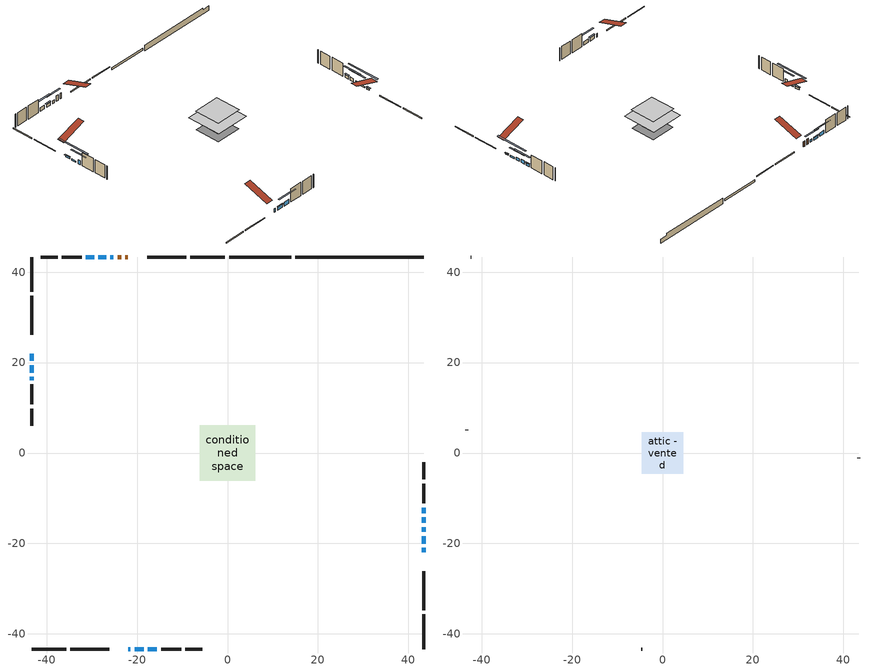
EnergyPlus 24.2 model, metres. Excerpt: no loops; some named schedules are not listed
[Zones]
conditioned space
 floor adiabatic (Floor2 construction): -2.21,-2.21 -2.21,2.21 2.21,2.21 2.21,-2.21 z0.76
 floor adiabatic (AdiabaticFloorConstruction): -6.14,-6.14 -6.14,6.14 6.14,6.14 6.14,-6.14 z3.2
 floor foundation (Slab1 construction): -4.46,-4.46 -4.46,4.46 4.46,4.46 4.46,-4.46 z-1.37
 floor foundation (Slab2 construction): -2.21,-2.21 -2.21,2.21 2.21,2.21 2.21,-2.21 z-0.65
 wall outside (RimJoist1 construction): -0.57,43.35 -8.23,43.35 / -43.35,-43.35 -35.69,-43.35 / -43.35,43.35 -43.35,35.69 / 43.35,-43.35 43.35,-35.69 z0.76:1.06
 wall outside (RimJoist2 construction): -9.16,43.35 -17.78,43.35 / -34.76,-43.35 -26.14,-43.35 / -43.35,34.76 -43.35,26.14 / 43.35,-34.76 43.35,-26.14 z0.76:1.06
 wall outside (AdiabaticWallConstruction 1): -22.02,43.35 -22.57,43.35 / -23.5,43.35 -24.31,43.35 z0.76:2.79
 wall outside (AdiabaticWallConstruction): -21.9,-43.35 -21.46,-43.35 z0.76:1.98; -25.24,43.35 -25.93,43.35 / -26.85,43.35 -28.58,43.35 z0.76:1.8; -43.35,21.9 -43.35,20.38 z0.76:1.42; 43.35,-21.9 43.35,-20.98 z0.76:1.3; -20.54,-43.35 -18.55,-43.35 / 43.35,-15.46 43.35,-14.24 z0.76:2; -43.35,19.45 -43.35,17.77 / 43.35,-20.06 43.35,-18.38 z0.76:1.27; -17.63,-43.35 -15.59,-43.35 / -43.35,16.84 -43.35,16.08 z0.76:2.13; 43.35,-17.45 43.35,-16.38 z0.76:1.7; 43.35,-13.31 43.35,-12.09 z0.76:1.78; -29.51,43.35 -31.34,43.35 z0.76:2.08
 wall outside (Wall1 construction): -32.27,43.35 -36.66,43.35 / -14.66,-43.35 -10.27,-43.35 / -43.35,15.15 -43.35,10.76 / 43.35,-11.16 43.35,-6.77 z0.76:5.64
 wall outside (Wall2 construction): -37.59,43.35 -41.34,43.35 / -9.34,-43.35 -5.59,-43.35 / -43.35,9.83 -43.35,6.08 / 43.35,-5.84 43.35,-2.09 z0.76:5.64
 wall foundation (FoundationWall1 construction): 15,43.35,-1.37 15,43.35,0.76 40.51,43.35,0.76 40.51,43.35,0.16 43.35,43.35,0.16 43.35,43.35,-1.37
 wall foundation (FoundationWall2 construction): 14.07,43.35 0.35,43.35 z-0.65:0.11
 window (WindowConstruction 11): -21.9,-43.35 -21.47,-43.35 z0.76:1.98
 window (WindowConstruction 6): -25.24,43.35 -25.92,43.35 z0.76:1.8
 window (WindowConstruction 7): -43.35,21.9 -43.35,20.38 z0.76:1.42
 window (WindowConstruction 8): 43.35,-21.9 43.35,-20.98 z0.76:1.29
 window (WindowConstruction 9): -20.54,-43.35 -18.56,-43.35 z0.76:2
 window (WindowConstruction 10): -26.85,43.35 -28.58,43.35 z0.76:1.8
 window (WindowConstruction 12): -43.35,19.45 -43.35,17.77 z0.76:1.27
 window (WindowConstruction): -17.63,-43.35 -15.59,-43.35 z0.76:2.13
 window (WindowConstruction 13): 43.35,-20.06 43.35,-18.38 z0.76:1.27
 window (WindowConstruction 1): 43.35,-17.45 43.35,-16.38 z0.76:1.7
 window (WindowConstruction 2): -43.35,16.84 -43.35,16.08 z0.76:2.13
 window (WindowConstruction 3): 43.35,-15.46 43.35,-14.24 z0.76:2
 window (WindowConstruction 4): 43.35,-13.31 43.35,-12.09 z0.76:1.77
 window (WindowConstruction 5): -29.51,43.35 -31.34,43.35 z0.76:2.08
 door (Door): -22.02,43.35 -22.57,43.35 z0.76:2.79
 door (Door 1): -23.5,43.35 -24.31,43.35 z0.76:2.79
 ceiling adiabatic (AdiabaticFloorConstruction): 6.14,-6.14 6.14,6.14 -6.14,6.14 -6.14,-6.14 z3.2
attic - vented
 floor to conditioned space (Floor1 construction Reversed): -4.63,-4.63 -4.63,4.63 4.63,4.63 4.63,-4.63 z5.64
 wall outside (Wall3 construction): -42.27,43.35 -42.42,43.35 / -4.66,-43.35 -4.51,-43.35 / -43.35,5.15 -43.35,5 / 43.35,-1.16 43.35,-1.01 z0.76:5.64
 roof outside (Roof1 construction): -21.09,43.35,5.64 -21.09,34.32,8.64 -18.71,34.32,8.64 -18.71,43.35,5.64; -22.83,-43.35,5.64 -22.83,-34.32,8.64 -25.21,-34.32,8.64 -25.21,-43.35,5.64; -43.35,22.83,5.64 -34.32,22.83,8.64 -34.32,25.21,8.64 -43.35,25.21,5.64; 43.35,-22.83,5.64 34.32,-22.83,8.64 34.32,-25.21,8.64 43.35,-25.21,5.64
shading: -28.56,43.35 -22.6,43.35 -22.6,43.76 -28.56,43.76 z4.44; -43.35,20.18 -43.35,22.1 -43.76,22.1 -43.76,20.18 z1.62; 43.35,-20.78 43.35,-22.1 43.76,-22.1 43.76,-20.78 z1.49; -18.35,-43.35 -20.74,-43.35 -20.74,-43.76 -18.35,-43.76 z2.2; -28.78,43.35 -26.65,43.35 -26.65,43.76 -28.78,43.76 z2; -43.35,12.69 -43.35,24.53 -43.76,24.53 -43.76,12.69 z6.35; -12.95,-43.35 -20.27,-43.35 -20.27,-43.76 -12.95,-43.76 z4.77; 43.35,-13.3 43.35,-25.14 43.76,-25.14 43.76,-13.3 z6.35; 43.35,-13.74 43.35,-20.09 43.76,-20.09 43.76,-13.74 z4.34; -43.35,13.44 -43.35,19.48 -43.76,19.48 -43.76,13.44 z4.77; 43.35,-11.6 43.35,-18.09 43.76,-18.09 43.76,-11.6 z4.64; 43.35,-11.89 43.35,-13.51 43.76,-13.51 43.76,-11.89 z1.98; -33.98,43.35 -26.87,43.35 -26.87,43.76 -33.98,43.76 z4.72
[Building]
Building 1: Terrain=Suburbs
[Site:Location]
London AP_ON: Latitude {deg}=43.03; Longitude {deg}=-81.15; Time Zone {hr}=-5; Elevation {m}=278; Keep Site Location Information=Yes
[Site:GroundTemperature:Shallow]
3.98693, 1.93205, 1.76749, 2.74264, 6.6573, 10.5537, 13.9317, 16.0716, 16.2534, 14.513, 11.2211, 7.44421
[Site:WaterMainsTemperature]
Calculation Method=Schedule; Temperature Schedule=mains temperature schedule
[Material] Roughness=Rough; Thermal Absorptance=0.9
Name | Thickness {m} | Conductivity {W/m-K} | Density {kg/m3} | Specific Heat {J/kg-K} | Solar Absorptance | Visible Absorptance
asphalt or fiberglass shingles | 0.00635 | 0.162714 | 1121.4 | 1465.45 | 0.4 | 0.4
ceiling loosefill ins | 0.254 | 0.0480833 | 16.02 | 1046.75 | 0.7 | 0.7
ceiling stud and cavity | 0.1397 | 0.200345 | 65.682 | 1177.47 | 0.7 | 0.7
concrete 4.0 in. | 0.1016 | 1.803125 | 2242.8 | 837.4 | 0.7 | 0.7
concrete 8.0 in. | 0.2032 | 1.803125 | 2242.8 | 837.4 | 0.7 | 0.7
door material | 0.04445 | 0.0451087 | 512.64 | 1214.23 | 0.7 | 0.7
door material 1 | 0.04445 | 0.188738 | 512.64 | 1214.23 | 0.7 | 0.7
floor covering | 0.0127 | 9.015625 | 54.468 | 1339.84 | 0.6 | 0.6
floor covering 1 | 0.0127 | 0.0433444 | 54.468 | 1339.84 | 0.6 | 0.6
floor rigid ins; wall rigid ins | 0.512978 | 0.029427 | 32.04 | 1214.23 | 0.7 | 0.7
floor stud and cavity | 0.0889 | 0.329553 | 50.32683 | 1063.81 | 0.7 | 0.7
floor stud and cavity 1 | 0.1397 | 1.75129 | 37.0049 | 1207.88 | 0.7 | 0.7
furniture material conditioned space 1 | 0.1524 | 0.115458 | 640.8 | 1214.23 | 0.6 | 0.6
gypsum board | 0.0127 | 0.160291 | 801 | 837.4 | 0.6 | 0.6
osb sheathing 0.5 in. | 0.0127 | 0.115458 | 512.64 | 1214.23 | 0.7 | 0.7
osb sheathing 0.75 in. | 0.01905 | 0.115458 | 512.64 | 1214.23 | 0.7 | 0.7
rim joist stud and cavity | 0.0508 | 0.177588 | 50.32683 | 1063.81 | 0.6 | 0.6
rim joist stud and cavity 1 | 0.0508 | 0.103237 | 50.32683 | 1063.81 | 0.6 | 0.6
wall stud and cavity | 0.1397 | 0.422031 | 139.0536 | 1170.24 | 0.7 | 0.7
wall stud and cavity 1 | 0.1397 | 1.18432 | 139.0536 | 1170.24 | 0.7 | 0.7
wall stud and cavity 2 | 0.0889 | 6.1454 | 50.32683 | 1063.81 | 0.6 | 0.6
wall stud and cavity 3 | 0.0889 | 0.380278 | 52.3479 | 1209.89 | 0.7 | 0.7
wall stud and cavity 4 | 0.0889 | 0.391764 | 83.0341 | 1211.67 | 0.7 | 0.7
wood siding | 0.0254 | 0.102417 | 544.68 | 1172.36 | 0.4 | 0.4
wood siding 1 | 0.00254 | 0.102417 | 544.68 | 1172.36 | 0.4 | 0.4
wood siding 2; wood siding 3; wood siding 4 | 0.0254 | 0.102417 | 544.68 | 1172.36 | 0.7 | 0.7
[WindowMaterial:SimpleGlazingSystem]
Name | U-Factor {W/m2-K} | Solar Heat Gain Coefficient
WindowMaterial | 5.89263 | 0.78
WindowMaterial 1 | 5.61781 | 0.73
WindowMaterial 10 | 5.58034 | 0.72
WindowMaterial 11 | 2.98776 | 0.6
WindowMaterial 12 | 5.23284 | 0.66
WindowMaterial 2 | 5.60191 | 0.73
WindowMaterial 3 | 5.4611 | 0.7
WindowMaterial 4 | 5.40489 | 0.69
WindowMaterial 5 | 5.865374 | 0.77
WindowMaterial 6 | 5.47586 | 0.7
WindowMaterial 7 | 5.3447 | 0.68
WindowMaterial 8 | 5.29076 | 0.67
WindowMaterial 9 | 5.68481 | 0.74
[Construction]
AdiabaticFloorConstruction: floor stud and cavity 1, floor rigid ins, osb sheathing 0.75 in., floor covering 1
AdiabaticWallConstruction: wood siding 3, wall rigid ins, wall stud and cavity 3, gypsum board
AdiabaticWallConstruction 1: wood siding 4, wall rigid ins, wall stud and cavity 3, gypsum board
Door: door material
Door 1: door material 1
Floor1 construction Reversed: gypsum board, ceiling stud and cavity, ceiling loosefill ins
Floor2 construction: floor stud and cavity, floor covering
FoundationWall1 construction; FoundationWall2 construction: concrete 8.0 in.
furniture construction conditioned space 1: furniture material conditioned space 1
PartitionWallConstruction: gypsum board, wall stud and cavity 4, gypsum board
RimJoist1 construction: wood siding 2, rim joist stud and cavity
RimJoist2 construction: wood siding 2, rim joist stud and cavity 1
Roof1 construction: asphalt or fiberglass shingles
Slab1 construction; Slab2 construction: concrete 4.0 in.
Wall1 construction: wood siding, osb sheathing 0.5 in., wall stud and cavity, gypsum board
Wall2 construction: wood siding, osb sheathing 0.5 in., wall stud and cavity 1, gypsum board
Wall3 construction: wood siding 1, wall stud and cavity 2
WindowConstruction: WindowMaterial
WindowConstruction 1: WindowMaterial 1
WindowConstruction 10: WindowMaterial 10
WindowConstruction 11: WindowMaterial 11
WindowConstruction 12; WindowConstruction 13: WindowMaterial 12
WindowConstruction 2: WindowMaterial 2
WindowConstruction 3: WindowMaterial 3
WindowConstruction 4: WindowMaterial 4
WindowConstruction 5: WindowMaterial 5
WindowConstruction 6: WindowMaterial 6
WindowConstruction 7: WindowMaterial 7
WindowConstruction 8: WindowMaterial 8
WindowConstruction 9: WindowMaterial 9
[Zone] Multiplier=1; Part of Total Floor Area=Yes
Name | Volume {m3}
attic - vented | 41.9163
conditioned space | 527.7
[Space]
Name | Zone | Volume {m3}
attic - vented 1 | attic - vented | 41.9163
conditioned space 1 | conditioned space | 527.7
[ZoneInfiltration:EffectiveLeakageArea]
infil attic - vented 1: Zone or Space=attic - vented 1; Schedule=Always On Discrete; Effective Air Leakage Area {cm2}=3745.75; Stack Coefficient=0.000548298; Wind Coefficient=1.58208e-05
[ZoneMixing]
whole house fan mix: Zone or Space=attic - vented; Schedule=Always On Continuous; Design Flow Rate Calculation Method=Flow/Zone; Design Flow Rate {m3/s}=0; Source Zone or Space=conditioned space
[SurfaceProperty:ExposedFoundationPerimeter] Exposed Perimeter Calculation Method=TotalExposedPerimeter
Name | Total Exposed Perimeter {m}
Slab1 | 28.346
Slab2 | 13.716
[InternalMass] Zone or ZoneList=conditioned space; Space or SpaceList=conditioned space 1
Name | Construction | Surface Area {m2}
furniture mass conditioned space 1 | furniture construction conditioned space 1 | 107.852
partition wall mass | PartitionWallConstruction | 250.12
[Lights]
interior lighting: Zone or ZoneList or Space or SpaceList=conditioned space 1; Schedule=interior lighting schedule; Design Level Calculation Method=LightingLevel; Lighting Level {W}=343.2; Return Air Fraction=0; Fraction Radiant=0.6; Fraction Visible=0.2; Fraction Replaceable=1
[People]
occupants: Zone or ZoneList or Space or SpaceList=conditioned space 1; Number of People Schedule=occupants schedule; Number of People Calculation Method=People; Number of People=3; Fraction Radiant=0.314171; Sensible Heat Fraction=0.56303; Activity Level Schedule=occupants activity schedule; Carbon Dioxide Generation Rate {m3/s-W}=0; Enable ASHRAE 55 Comfort Warnings=No; Mean Radiant Temperature Calculation Type=EnclosureAveraged
[ElectricEquipment] Zone or ZoneList or Space or SpaceList=conditioned space 1; Design Level Calculation Method=EquipmentLevel
Name | Schedule | Design Level {W} | Fraction Latent | Fraction Radiant | Fraction Lost
clothes dryer | clothes dryer schedule | 140.772 | 0.015 | 0.081 | 0.85
clothes washer | clothes washer schedule | 32.1985 | 0.03 | 0.162 | 0.7
cooking range | cooking range schedule | 215.147 | 0.08 | 0.432 | 0.2
dishwasher | dishwasher schedule | 66.8632 | 0.3 | 0.18 | 0.4
fridge | fridge schedule | 72.9452 | 0 | 0.6 | 0
mech vent house fan | mech vent house fan schedule | 0 | 0 | 0 | 1
mech vent house fan cfis | mech vent house fan cfis schedule | 0 | 0 | 0 | 0
misc plug loads | misc plug loads schedule | 494.7 | 0.045 | 0.513 | 0.1
whole house fan | Always On Discrete | 0 | 0 | 0 | 1
[OtherEquipment] Zone or ZoneList or Space or SpaceList=conditioned space 1; Design Level Calculation Method=EquipmentLevel
Name | Fuel Type | Schedule | Design Level {W} | Fraction Latent | Fraction Radiant | Fraction Lost
clothes dryer 1 | Electricity | clothes dryer schedule | 0 | 0.015 | 0.081 | 0.85
cooking range 1 | Electricity | cooking range schedule | 0 | 0.08 | 0.432 | 0.2
general water use latent | None | general water use schedule | 62.594 | 1 | 0 | 0
general water use sensible | None | general water use schedule | -61.6891 | 0 | 0.6 | 0
mech vent house fan latent load | None | Always On Discrete | 0 | 1 | 0 | 0
mech vent house fan sensible load | None | Always On Discrete | 0 | 0 | 0 | 0
water heater energy adjustment1 | NaturalGas | Always On Discrete | 0.01 | 0 | 0 | 1
[ZoneInfiltration:DesignFlowRate] Zone or ZoneList or Space or SpaceList=conditioned space 1; Schedule=Always On Discrete; Design Flow Rate Calculation Method=Flow/Zone; Design Flow Rate {m3/s}=0
infil flow; natural vent flow; whole house fan flow
[Foundation:Kiva] Initial Indoor Air Temperature {C}=18; Wall Depth Below Slab {m}=0.2032
Name | Wall Height Above Grade {m}
Foundation Kiva 1 | 0.759988
Foundation Kiva 2 | 0.110002
[Foundation:Kiva:Settings]
Soil Conductivity {W/m-K}=0.849921; Soil Density {kg/m3}=1842.3; Soil Specific Heat {J/kg-K}=418.7; Ground Solar Absorptivity=0.9; Ground Thermal Absorptivity=0.9; Ground Surface Roughness {m}=0.03; Far-Field Width {m}=40; Deep-Ground Boundary Condition=ZeroFlux; Deep-Ground Depth {m}=40; Minimum Cell Dimension {m}=0.2; Maximum Cell Growth Coefficient=3; Simulation Timestep=Timestep
[Exterior:Lights]
exterior lighting: Schedule=exterior lighting schedule; Design Level {W}=75.6
[Schedule:Constant]
Name | Hourly Value
Always On Continuous; mech vent house fan schedule; mech vent house fan cfis schedule; Always On Discrete | 1
occupants activity schedule | 117.228
fridge schedule | 0
[Schedule:Week:Daily]
interior lighting schedule Week Rule - Jan1-Jan27: interior lighting schedule day, interior lighting schedule day, interior lighting schedule day, interior lighting schedule day, interior lighting schedule day, interior lighting schedule day, interior lighting schedule day, interior lighting schedule default day, interior lighting schedule default day, interior lighting schedule default day, interior lighting schedule default day, interior lighting schedule default day
interior lighting schedule Week Rule - Jan28-Feb3: interior lighting schedule day, interior lighting schedule day, interior lighting schedule day, interior lighting schedule day, interior lighting schedule day 1, interior lighting schedule day 1, interior lighting schedule day 1, interior lighting schedule default day, interior lighting schedule default day, interior lighting schedule default day, interior lighting schedule default day, interior lighting schedule default day
interior lighting schedule Week Rule - Feb4-Feb24: interior lighting schedule day 1, interior lighting schedule day 1, interior lighting schedule day 1, interior lighting schedule day 1, interior lighting schedule day 1, interior lighting schedule day 1, interior lighting schedule day 1, interior lighting schedule default day, interior lighting schedule default day, interior lighting schedule default day, interior lighting schedule default day, interior lighting schedule default day
interior lighting schedule Week Rule - Feb25-Mar3: interior lighting schedule day 1, interior lighting schedule day 1, interior lighting schedule day 1, interior lighting schedule day 1, interior lighting schedule day 2, interior lighting schedule day 2, interior lighting schedule day 2, interior lighting schedule default day, interior lighting schedule default day, interior lighting schedule default day, interior lighting schedule default day, interior lighting schedule default day
interior lighting schedule Week Rule - Mar4-Mar31: interior lighting schedule day 2, interior lighting schedule day 2, interior lighting schedule day 2, interior lighting schedule day 2, interior lighting schedule day 2, interior lighting schedule day 2, interior lighting schedule day 2, interior lighting schedule default day, interior lighting schedule default day, interior lighting schedule default day, interior lighting schedule default day, interior lighting schedule default day
interior lighting schedule Week Rule - Apr1-Apr28: interior lighting schedule day 3, interior lighting schedule day 3, interior lighting schedule day 3, interior lighting schedule day 3, interior lighting schedule day 3, interior lighting schedule day 3, interior lighting schedule day 3, interior lighting schedule default day, interior lighting schedule default day, interior lighting schedule default day, interior lighting schedule default day, interior lighting schedule default day
interior lighting schedule Week Rule - Apr29-May5: interior lighting schedule day 3, interior lighting schedule day 3, interior lighting schedule day 4, interior lighting schedule day 4, interior lighting schedule day 4, interior lighting schedule day 4, interior lighting schedule day 4, interior lighting schedule default day, interior lighting schedule default day, interior lighting schedule default day, interior lighting schedule default day, interior lighting schedule default day
interior lighting schedule Week Rule - May6-May26: interior lighting schedule day 4, interior lighting schedule day 4, interior lighting schedule day 4, interior lighting schedule day 4, interior lighting schedule day 4, interior lighting schedule day 4, interior lighting schedule day 4, interior lighting schedule default day, interior lighting schedule default day, interior lighting schedule default day, interior lighting schedule default day, interior lighting schedule default day
interior lighting schedule Week Rule - May27-Jun2: interior lighting schedule day 4, interior lighting schedule day 4, interior lighting schedule day 4, interior lighting schedule day 4, interior lighting schedule day 4, interior lighting schedule day 5, interior lighting schedule day 5, interior lighting schedule default day, interior lighting schedule default day, interior lighting schedule default day, interior lighting schedule default day, interior lighting schedule default day
interior lighting schedule Week Rule - Jun3-Jun30: interior lighting schedule day 5, interior lighting schedule day 5, interior lighting schedule day 5, interior lighting schedule day 5, interior lighting schedule day 5, interior lighting schedule day 5, interior lighting schedule day 5, interior lighting schedule default day, interior lighting schedule default day, interior lighting schedule default day, interior lighting schedule default day, interior lighting schedule default day
interior lighting schedule Week Rule - Jul1-Jul28: interior lighting schedule day 6, interior lighting schedule day 6, interior lighting schedule day 6, interior lighting schedule day 6, interior lighting schedule day 6, interior lighting schedule day 6, interior lighting schedule day 6, interior lighting schedule default day, interior lighting schedule default day, interior lighting schedule default day, interior lighting schedule default day, interior lighting schedule default day
interior lighting schedule Week Rule - Jul29-Aug4: interior lighting schedule day 6, interior lighting schedule day 6, interior lighting schedule day 6, interior lighting schedule day 7, interior lighting schedule day 7, interior lighting schedule day 7, interior lighting schedule day 7, interior lighting schedule default day, interior lighting schedule default day, interior lighting schedule default day, interior lighting schedule default day, interior lighting schedule default day
interior lighting schedule Week Rule - Aug5-Aug25: interior lighting schedule day 7, interior lighting schedule day 7, interior lighting schedule day 7, interior lighting schedule day 7, interior lighting schedule day 7, interior lighting schedule day 7, interior lighting schedule day 7, interior lighting schedule default day, interior lighting schedule default day, interior lighting schedule default day, interior lighting schedule default day, interior lighting schedule default day
interior lighting schedule Week Rule - Aug26-Sep1: interior lighting schedule day 7, interior lighting schedule day 7, interior lighting schedule day 7, interior lighting schedule day 7, interior lighting schedule day 7, interior lighting schedule day 7, interior lighting schedule day 8, interior lighting schedule default day, interior lighting schedule default day, interior lighting schedule default day, interior lighting schedule default day, interior lighting schedule default day
interior lighting schedule Week Rule - Sep2-Sep29: interior lighting schedule day 8, interior lighting schedule day 8, interior lighting schedule day 8, interior lighting schedule day 8, interior lighting schedule day 8, interior lighting schedule day 8, interior lighting schedule day 8, interior lighting schedule default day, interior lighting schedule default day, interior lighting schedule default day, interior lighting schedule default day, interior lighting schedule default day
interior lighting schedule Week Rule - Sep30-Oct6: interior lighting schedule day 8, interior lighting schedule day 9, interior lighting schedule day 9, interior lighting schedule day 9, interior lighting schedule day 9, interior lighting schedule day 9, interior lighting schedule day 9, interior lighting schedule default day, interior lighting schedule default day, interior lighting schedule default day, interior lighting schedule default day, interior lighting schedule default day
interior lighting schedule Week Rule - Oct7-Oct27: interior lighting schedule day 9, interior lighting schedule day 9, interior lighting schedule day 9, interior lighting schedule day 9, interior lighting schedule day 9, interior lighting schedule day 9, interior lighting schedule day 9, interior lighting schedule default day, interior lighting schedule default day, interior lighting schedule default day, interior lighting schedule default day, interior lighting schedule default day
interior lighting schedule Week Rule - Oct28-Nov3: interior lighting schedule day 9, interior lighting schedule day 9, interior lighting schedule day 9, interior lighting schedule day 9, interior lighting schedule day 10, interior lighting schedule day 10, interior lighting schedule day 10, interior lighting schedule default day, interior lighting schedule default day, interior lighting schedule default day, interior lighting schedule default day, interior lighting schedule default day
interior lighting schedule Week Rule - Nov4-Nov24: interior lighting schedule day 10, interior lighting schedule day 10, interior lighting schedule day 10, interior lighting schedule day 10, interior lighting schedule day 10, interior lighting schedule day 10, interior lighting schedule day 10, interior lighting schedule default day, interior lighting schedule default day, interior lighting schedule default day, interior lighting schedule default day, interior lighting schedule default day
interior lighting schedule Week Rule - Nov25-Dec1: interior lighting schedule day 10, interior lighting schedule day 10, interior lighting schedule day 10, interior lighting schedule day 10, interior lighting schedule day 10, interior lighting schedule day 10, interior lighting schedule day 11, interior lighting schedule default day, interior lighting schedule default day, interior lighting schedule default day, interior lighting schedule default day, interior lighting schedule default day
interior lighting schedule Week Rule - Dec2-Dec31: interior lighting schedule day 11, interior lighting schedule day 11, interior lighting schedule day 11, interior lighting schedule day 11, interior lighting schedule day 11, interior lighting schedule day 11, interior lighting schedule day 11, interior lighting schedule default day, interior lighting schedule default day, interior lighting schedule default day, interior lighting schedule default day, interior lighting schedule default day
occupants schedule Week Rule - Jan1-Dec31: occupants schedule day, occupants schedule day, occupants schedule day, occupants schedule day, occupants schedule day, occupants schedule day, occupants schedule day, occupants schedule default day, occupants schedule default day, occupants schedule default day, occupants schedule default day, occupants schedule default day
clothes dryer schedule Week Rule - Jan1-Dec31: clothes dryer schedule day, clothes dryer schedule day, clothes dryer schedule day, clothes dryer schedule day, clothes dryer schedule day, clothes dryer schedule day, clothes dryer schedule day, clothes dryer schedule default day, clothes dryer schedule default day, clothes dryer schedule default day, clothes dryer schedule default day, clothes dryer schedule default day
clothes washer schedule Week Rule - Jan1-Dec31: clothes washer schedule day, clothes washer schedule day, clothes washer schedule day, clothes washer schedule day, clothes washer schedule day, clothes washer schedule day, clothes washer schedule day, clothes washer schedule default day, clothes washer schedule default day, clothes washer schedule default day, clothes washer schedule default day, clothes washer schedule default day
cooking range schedule Week Rule - Jan1-Dec31: cooking range schedule day, cooking range schedule day, cooking range schedule day, cooking range schedule day, cooking range schedule day, cooking range schedule day, cooking range schedule day, cooking range schedule default day, cooking range schedule default day, cooking range schedule default day, cooking range schedule default day, cooking range schedule default day
dishwasher schedule Week Rule - Jan1-Dec31: dishwasher schedule day, dishwasher schedule day, dishwasher schedule day, dishwasher schedule day, dishwasher schedule day, dishwasher schedule day, dishwasher schedule day, dishwasher schedule default day, dishwasher schedule default day, dishwasher schedule default day, dishwasher schedule default day, dishwasher schedule default day
misc plug loads schedule Week Rule - Jan1-Dec31: misc plug loads schedule day, misc plug loads schedule day, misc plug loads schedule day, misc plug loads schedule day, misc plug loads schedule day, misc plug loads schedule day, misc plug loads schedule day, misc plug loads schedule default day, misc plug loads schedule default day, misc plug loads schedule default day, misc plug loads schedule default day, misc plug loads schedule default day
general water use schedule Week Rule - Jan1-Dec31: general water use schedule day, general water use schedule day, general water use schedule day, general water use schedule day, general water use schedule day, general water use schedule day, general water use schedule day, general water use schedule default day, general water use schedule default day, general water use schedule default day, general water use schedule default day, general water use schedule default day
exterior lighting schedule Week Rule - Jan1-Jan27: exterior lighting schedule day, exterior lighting schedule day, exterior lighting schedule day, exterior lighting schedule day, exterior lighting schedule day, exterior lighting schedule day, exterior lighting schedule day, exterior lighting schedule default day, exterior lighting schedule default day, exterior lighting schedule default day, exterior lighting schedule default day, exterior lighting schedule default day
exterior lighting schedule Week Rule - Jan28-Feb3: exterior lighting schedule day, exterior lighting schedule day, exterior lighting schedule day, exterior lighting schedule day, exterior lighting schedule day 1, exterior lighting schedule day 1, exterior lighting schedule day 1, exterior lighting schedule default day, exterior lighting schedule default day, exterior lighting schedule default day, exterior lighting schedule default day, exterior lighting schedule default day
exterior lighting schedule Week Rule - Feb4-Feb24: exterior lighting schedule day 1, exterior lighting schedule day 1, exterior lighting schedule day 1, exterior lighting schedule day 1, exterior lighting schedule day 1, exterior lighting schedule day 1, exterior lighting schedule day 1, exterior lighting schedule default day, exterior lighting schedule default day, exterior lighting schedule default day, exterior lighting schedule default day, exterior lighting schedule default day
exterior lighting schedule Week Rule - Feb25-Mar3: exterior lighting schedule day 1, exterior lighting schedule day 1, exterior lighting schedule day 1, exterior lighting schedule day 1, exterior lighting schedule day 2, exterior lighting schedule day 2, exterior lighting schedule day 2, exterior lighting schedule default day, exterior lighting schedule default day, exterior lighting schedule default day, exterior lighting schedule default day, exterior lighting schedule default day
exterior lighting schedule Week Rule - Mar4-Mar31: exterior lighting schedule day 2, exterior lighting schedule day 2, exterior lighting schedule day 2, exterior lighting schedule day 2, exterior lighting schedule day 2, exterior lighting schedule day 2, exterior lighting schedule day 2, exterior lighting schedule default day, exterior lighting schedule default day, exterior lighting schedule default day, exterior lighting schedule default day, exterior lighting schedule default day
exterior lighting schedule Week Rule - Apr1-Apr28: exterior lighting schedule day 3, exterior lighting schedule day 3, exterior lighting schedule day 3, exterior lighting schedule day 3, exterior lighting schedule day 3, exterior lighting schedule day 3, exterior lighting schedule day 3, exterior lighting schedule default day, exterior lighting schedule default day, exterior lighting schedule default day, exterior lighting schedule default day, exterior lighting schedule default day
exterior lighting schedule Week Rule - Apr29-May5: exterior lighting schedule day 3, exterior lighting schedule day 3, exterior lighting schedule day 4, exterior lighting schedule day 4, exterior lighting schedule day 4, exterior lighting schedule day 4, exterior lighting schedule day 4, exterior lighting schedule default day, exterior lighting schedule default day, exterior lighting schedule default day, exterior lighting schedule default day, exterior lighting schedule default day
exterior lighting schedule Week Rule - May6-May26: exterior lighting schedule day 4, exterior lighting schedule day 4, exterior lighting schedule day 4, exterior lighting schedule day 4, exterior lighting schedule day 4, exterior lighting schedule day 4, exterior lighting schedule day 4, exterior lighting schedule default day, exterior lighting schedule default day, exterior lighting schedule default day, exterior lighting schedule default day, exterior lighting schedule default day
exterior lighting schedule Week Rule - May27-Jun2: exterior lighting schedule day 4, exterior lighting schedule day 4, exterior lighting schedule day 4, exterior lighting schedule day 4, exterior lighting schedule day 4, exterior lighting schedule day 5, exterior lighting schedule day 5, exterior lighting schedule default day, exterior lighting schedule default day, exterior lighting schedule default day, exterior lighting schedule default day, exterior lighting schedule default day
exterior lighting schedule Week Rule - Jun3-Jun30: exterior lighting schedule day 5, exterior lighting schedule day 5, exterior lighting schedule day 5, exterior lighting schedule day 5, exterior lighting schedule day 5, exterior lighting schedule day 5, exterior lighting schedule day 5, exterior lighting schedule default day, exterior lighting schedule default day, exterior lighting schedule default day, exterior lighting schedule default day, exterior lighting schedule default day
exterior lighting schedule Week Rule - Jul1-Jul28: exterior lighting schedule day 6, exterior lighting schedule day 6, exterior lighting schedule day 6, exterior lighting schedule day 6, exterior lighting schedule day 6, exterior lighting schedule day 6, exterior lighting schedule day 6, exterior lighting schedule default day, exterior lighting schedule default day, exterior lighting schedule default day, exterior lighting schedule default day, exterior lighting schedule default day
exterior lighting schedule Week Rule - Jul29-Aug4: exterior lighting schedule day 6, exterior lighting schedule day 6, exterior lighting schedule day 6, exterior lighting schedule day 7, exterior lighting schedule day 7, exterior lighting schedule day 7, exterior lighting schedule day 7, exterior lighting schedule default day, exterior lighting schedule default day, exterior lighting schedule default day, exterior lighting schedule default day, exterior lighting schedule default day
exterior lighting schedule Week Rule - Aug5-Aug25: exterior lighting schedule day 7, exterior lighting schedule day 7, exterior lighting schedule day 7, exterior lighting schedule day 7, exterior lighting schedule day 7, exterior lighting schedule day 7, exterior lighting schedule day 7, exterior lighting schedule default day, exterior lighting schedule default day, exterior lighting schedule default day, exterior lighting schedule default day, exterior lighting schedule default day
exterior lighting schedule Week Rule - Aug26-Sep1: exterior lighting schedule day 7, exterior lighting schedule day 7, exterior lighting schedule day 7, exterior lighting schedule day 7, exterior lighting schedule day 7, exterior lighting schedule day 7, exterior lighting schedule day 8, exterior lighting schedule default day, exterior lighting schedule default day, exterior lighting schedule default day, exterior lighting schedule default day, exterior lighting schedule default day
exterior lighting schedule Week Rule - Sep2-Sep29: exterior lighting schedule day 8, exterior lighting schedule day 8, exterior lighting schedule day 8, exterior lighting schedule day 8, exterior lighting schedule day 8, exterior lighting schedule day 8, exterior lighting schedule day 8, exterior lighting schedule default day, exterior lighting schedule default day, exterior lighting schedule default day, exterior lighting schedule default day, exterior lighting schedule default day
exterior lighting schedule Week Rule - Sep30-Oct6: exterior lighting schedule day 8, exterior lighting schedule day 9, exterior lighting schedule day 9, exterior lighting schedule day 9, exterior lighting schedule day 9, exterior lighting schedule day 9, exterior lighting schedule day 9, exterior lighting schedule default day, exterior lighting schedule default day, exterior lighting schedule default day, exterior lighting schedule default day, exterior lighting schedule default day
exterior lighting schedule Week Rule - Oct7-Oct27: exterior lighting schedule day 9, exterior lighting schedule day 9, exterior lighting schedule day 9, exterior lighting schedule day 9, exterior lighting schedule day 9, exterior lighting schedule day 9, exterior lighting schedule day 9, exterior lighting schedule default day, exterior lighting schedule default day, exterior lighting schedule default day, exterior lighting schedule default day, exterior lighting schedule default day
[Schedule:Year]
interior lighting schedule: interior lighting schedule Week Rule - Jan1-Jan27, 1, 1, 1, 27, interior lighting schedule Week Rule - Jan28-Feb3, 1, 28, 2, 3, interior lighting schedule Week Rule - Feb4-Feb24, 2, 4, 2, 24, interior lighting schedule Week Rule - Feb25-Mar3, 2, 25, 3, 3, interior lighting schedule Week Rule - Mar4-Mar31, 3, 4, 3, 31, interior lighting schedule Week Rule - Apr1-Apr28, 4, 1, 4, 28, interior lighting schedule Week Rule - Apr29-May5, 4, 29, 5, 5, interior lighting schedule Week Rule - May6-May26, 5, 6, 5, 26, interior lighting schedule Week Rule - May27-Jun2, 5, 27, 6, 2, interior lighting schedule Week Rule - Jun3-Jun30, 6, 3, 6, 30, interior lighting schedule Week Rule - Jul1-Jul28, 7, 1, 7, 28, interior lighting schedule Week Rule - Jul29-Aug4, 7, 29, 8, 4, interior lighting schedule Week Rule - Aug5-Aug25, 8, 5, 8, 25, interior lighting schedule Week Rule - Aug26-Sep1, 8, 26, 9, 1, interior lighting schedule Week Rule - Sep2-Sep29, 9, 2, 9, 29, interior lighting schedule Week Rule - Sep30-Oct6, 9, 30, 10, 6, interior lighting schedule Week Rule - Oct7-Oct27, 10, 7, 10, 27, interior lighting schedule Week Rule - Oct28-Nov3, 10, 28, 11, 3, interior lighting schedule Week Rule - Nov4-Nov24, 11, 4, 11, 24, interior lighting schedule Week Rule - Nov25-Dec1, 11, 25, 12, 1, interior lighting schedule Week Rule - Dec2-Dec31, 12, 2, 12, 31
occupants schedule: occupants schedule Week Rule - Jan1-Dec31, 1, 1, 12, 31
clothes dryer schedule: clothes dryer schedule Week Rule - Jan1-Dec31, 1, 1, 12, 31
clothes washer schedule: clothes washer schedule Week Rule - Jan1-Dec31, 1, 1, 12, 31
cooking range schedule: cooking range schedule Week Rule - Jan1-Dec31, 1, 1, 12, 31
dishwasher schedule: dishwasher schedule Week Rule - Jan1-Dec31, 1, 1, 12, 31
misc plug loads schedule: misc plug loads schedule Week Rule - Jan1-Dec31, 1, 1, 12, 31
general water use schedule: general water use schedule Week Rule - Jan1-Dec31, 1, 1, 12, 31
exterior lighting schedule: exterior lighting schedule Week Rule - Jan1-Jan27, 1, 1, 1, 27, exterior lighting schedule Week Rule - Jan28-Feb3, 1, 28, 2, 3, exterior lighting schedule Week Rule - Feb4-Feb24, 2, 4, 2, 24, exterior lighting schedule Week Rule - Feb25-Mar3, 2, 25, 3, 3, exterior lighting schedule Week Rule - Mar4-Mar31, 3, 4, 3, 31, exterior lighting schedule Week Rule - Apr1-Apr28, 4, 1, 4, 28, exterior lighting schedule Week Rule - Apr29-May5, 4, 29, 5, 5, exterior lighting schedule Week Rule - May6-May26, 5, 6, 5, 26, exterior lighting schedule Week Rule - May27-Jun2, 5, 27, 6, 2, exterior lighting schedule Week Rule - Jun3-Jun30, 6, 3, 6, 30, exterior lighting schedule Week Rule - Jul1-Jul28, 7, 1, 7, 28, exterior lighting schedule Week Rule - Jul29-Aug4, 7, 29, 8, 4, exterior lighting schedule Week Rule - Aug5-Aug25, 8, 5, 8, 25, exterior lighting schedule Week Rule - Aug26-Sep1, 8, 26, 9, 1, exterior lighting schedule Week Rule - Sep2-Sep29, 9, 2, 9, 29, exterior lighting schedule Week Rule - Sep30-Oct6, 9, 30, 10, 6, exterior lighting schedule Week Rule - Oct7-Oct27, 10, 7, 10, 27, exterior lighting schedule Week Rule - Oct28-Nov3, 10, 28, 11, 3, exterior lighting schedule Week Rule - Nov4-Nov24, 11, 4, 11, 24, exterior lighting schedule Week Rule - Nov25-Dec1, 11, 25, 12, 1, exterior lighting schedule Week Rule - Dec2-Dec31, 12, 2, 12, 31
[Schedule:Compact]
mains temperature schedule: Through: 01/01, For: AllDays, Until: 24:00, 7.96722, Through: 01/02, For: AllDays, Until: 24:00, 7.89722, Through: 01/03, For: AllDays, Until: 24:00, 7.82778, Through: 01/04, For: AllDays, Until: 24:00, 7.76, Through: 01/05, For: AllDays, Until: 24:00, 7.69333, Through: 01/06, For: AllDays, Until: 24:00, 7.62778, Through: 01/07, For: AllDays, Until: 24:00, 7.56389, Through: 01/08, For: AllDays, Until: 24:00, 7.50167, Through: 01/09, For: AllDays, Until: 24:00, 7.44056, Through: 01/10, For: AllDays, Until: 24:00, 7.38056, Through: 01/11, For: AllDays, Until: 24:00, 7.32222, Through: 01/12, For: AllDays, Until: 24:00, 7.26556, Through: 01/13, For: AllDays, Until: 24:00, 7.21, Through: 01/14, For: AllDays, Until: 24:00, 7.15556, Through: 01/15, For: AllDays, Until: 24:00, 7.10333, Through: 01/16, For: AllDays, Until: 24:00, 7.05222, Through: 01/17, For: AllDays, Until: 24:00, 7.00278, Through: 01/18, For: AllDays, Until: 24:00, 6.955, Through: 01/19, For: AllDays, Until: 24:00, 6.90833, Through: 01/20, For: AllDays, Until: 24:00, 6.86389, Through: 01/21, For: AllDays, Until: 24:00, 6.82056, Through: 01/22, For: AllDays, Until: 24:00, 6.77889, Through: 01/23, For: AllDays, Until: 24:00, 6.73889, Through: 01/24, For: AllDays, Until: 24:00, 6.7, Through: 01/25, For: AllDays, Until: 24:00, 6.66333, Through: 01/26, For: AllDays, Until: 24:00, 6.62833, Through: 01/27, For: AllDays, Until: 24:00, 6.59444, Through: 01/28, For: AllDays, Until: 24:00, 6.56278, Through: 01/29, For: AllDays, Until: 24:00, 6.53222, Through: 01/30, For: AllDays, Until: 24:00, 6.50389, Through: 01/31, For: AllDays, Until: 24:00, 6.47722, Through: 02/01, For: AllDays, Until: 24:00, 6.45167, Through: 02/02, For: AllDays, Until: 24:00, 6.42833, Through: 02/03, For: AllDays, Until: 24:00, 6.40667, Through: 02/04, For: AllDays, Until: 24:00, 6.38611, Through: 02/05, For: AllDays, Until: 24:00, 6.36778, Through: 02/06, For: AllDays, Until: 24:00, 6.35111, Through: 02/07, For: AllDays, Until: 24:00, 6.33611, Through: 02/08, For: AllDays, Until: 24:00, 6.32333, Through: 02/09, For: AllDays, Until: 24:00, 6.31167, Through: 02/10, For: AllDays, Until: 24:00, 6.30222, Through: 02/11, For: AllDays, Until: 24:00, 6.29389, Through: 02/12, For: AllDays, Until: 24:00, 6.28778, Through: 02/13, For: AllDays, Until: 24:00, 6.28333, Through: 02/14, For: AllDays, Until: 24:00, 6.28056, Through: 02/15, For: AllDays, Until: 24:00, 6.27944, Through: 02/16, For: AllDays, Until: 24:00, 6.28, Through: 02/17, For: AllDays, Until: 24:00, 6.28278, Through: 02/18, For: AllDays, Until: 24:00, 6.28722, Through: 02/19, For: AllDays, Until: 24:00, 6.29278, Through: 02/20, For: AllDays, Until: 24:00, 6.30056, Through: 02/21, For: AllDays, Until: 24:00, 6.31, Through: 02/22, For: AllDays, Until: 24:00, 6.32111, Through: 02/23, For: AllDays, Until: 24:00, 6.33444, Through: 02/24, For: AllDays, Until: 24:00, 6.34889, Through: 02/25, For: AllDays, Until: 24:00, 6.36556, Through: 02/26, For: AllDays, Until: 24:00, 6.38333, Through: 02/27, For: AllDays, Until: 24:00, 6.40333, Through: 02/28, For: AllDays, Until: 24:00, 6.425, Through: 03/01, For: AllDays, Until: 24:00, 6.44833, Through: 03/02, For: AllDays, Until: 24:00, 6.47278, Through: 03/03, For: AllDays, Until: 24:00, 6.49944, Through: 03/04, For: AllDays, Until: 24:00, 6.52778, Through: 03/05, For: AllDays, Until: 24:00, 6.55778, Through: 03/06, For: AllDays, Until: 24:00, 6.58944, Through: 03/07, For: AllDays, Until: 24:00, 6.62278, Through: 03/08, For: AllDays, Until: 24:00, 6.65778, Through: 03/09, For: AllDays, Until: 24:00, 6.69444, Through: 03/10, For: AllDays, Until: 24:00, 6.73278, Through: 03/11, For: AllDays, Until: 24:00, 6.77278, Through: 03/12, For: AllDays, Until: 24:00, 6.81389, Through: 03/13, For: AllDays, Until: 24:00, 6.85722, Through: 03/14, For: AllDays, Until: 24:00, 6.90167, Through: 03/15, For: AllDays, Until: 24:00, 6.94778, Through: 03/16, For: AllDays, Until: 24:00, 6.99556, Through: 03/17, For: AllDays, Until: 24:00, 7.045, Through: 03/18, For: AllDays, Until: 24:00, 7.09556, Through: 03/19, For: AllDays, Until: 24:00, 7.14778, Through: 03/20, For: AllDays, Until: 24:00, 7.20167, Through: 03/21, For: AllDays, Until: 24:00, 7.25667, Through: 03/22, For: AllDays, Until: 24:00, 7.31333, Through: 03/23, For: AllDays, Until: 24:00, 7.37167, Through: 03/24, For: AllDays, Until: 24:00, 7.43111, Through: 03/25, For: AllDays, Until: 24:00, 7.49222, Through: 03/26, For: AllDays, Until: 24:00, 7.55444, Through: 03/27, For: AllDays, Until: 24:00, 7.61833, Through: 03/28, For: AllDays, Until: 24:00, 7.68333, Through: 03/29, For: AllDays, Until: 24:00, 7.74944, Through: 03/30, For: AllDays, Until: 24:00, 7.81722, Through: 03/31, For: AllDays, Until: 24:00, 7.88667, Through: 04/01, For: AllDays, Until: 24:00, 7.95667, Through: 04/02, For: AllDays, Until: 24:00, 8.02833, Through: 04/03, For: AllDays, Until: 24:00, 8.10111, Through: 04/04, For: AllDays, Until: 24:00, 8.175, Through: 04/05, For: AllDays, Until: 24:00, 8.25, Through: 04/06, For: AllDays, Until: 24:00, 8.32667, Through: 04/07, For: AllDays, Until: 24:00, 8.40389, Through: 04/08, For: AllDays, Until: 24:00, 8.48278, Through: 04/09, For: AllDays, Until: 24:00, 8.56222, Through: 04/10, For: AllDays, Until: 24:00, 8.64278, Through: 04/11, For: AllDays, Until: 24:00, 8.725, Through: 04/12, For: AllDays, Until: 24:00, 8.80778, Through: 04/13, For: AllDays, Until: 24:00, 8.89167, Through: 04/14, For: AllDays, Until: 24:00, 8.97611, Through: 04/15, For: AllDays, Until: 24:00, 9.06167, Through: 04/16, For: AllDays, Until: 24:00, 9.14833, Through: 04/17, For: AllDays, Until: 24:00, 9.23611, Through: 04/18, For: AllDays, Until: 24:00, 9.32444, Through: 04/19, For: AllDays, Until: 24:00, 9.41389, Through: 04/20, For: AllDays, Until: 24:00, 9.50389, Through: 04/21, For: AllDays, Until: 24:00, 9.595, Through: 04/22, For: AllDays, Until: 24:00, 9.68667, Through: 04/23, For: AllDays, Until: 24:00, 9.77889, Through: 04/24, For: AllDays, Until: 24:00, 9.87222, Through: 04/25, For: AllDays, Until: 24:00, 9.96556, Through: 04/26, For: AllDays, Until: 24:00, 10.06, Through: 04/27, For: AllDays, Until: 24:00, 10.1556, Through: 04/28, For: AllDays, Until: 24:00, 10.2511, Through: 04/29, For: AllDays, Until: 24:00, 10.3472, Through: 04/30, For: AllDays, Until: 24:00, 10.4439, Through: 05/01, For: AllDays, Until: 24:00, 10.5411, Through: 05/02, For: AllDays, Until: 24:00, 10.6389, Through: 05/03, For: AllDays, Until: 24:00, 10.7372, Through: 05/04, For: AllDays, Until: 24:00, 10.8361, Through: 05/05, For: AllDays, Until: 24:00, 10.935, Through: 05/06, For: AllDays, Until: 24:00, 11.0344, Through: 05/07, For: AllDays, Until: 24:00, 11.1344, Through: 05/08, For: AllDays, Until: 24:00, 11.2344, Through: 05/09, For: AllDays, Until: 24:00, 11.335, Through: 05/10, For: AllDays, Until: 24:00, 11.4356, Through: 05/11, For: AllDays, Until: 24:00, 11.5361, Through: 05/12, For: AllDays, Until: 24:00, 11.6372, Through: 05/13, For: AllDays, Until: 24:00, 11.7383, Through: 05/14, For: AllDays, Until: 24:00, 11.84, Through: 05/15, For: AllDays, Until: 24:00, 11.9411, Through: 05/16, For: AllDays, Until: 24:00, 12.0428, Through: 05/17, For: AllDays, Until: 24:00, 12.1444, Through: 05/18, For: AllDays, Until: 24:00, 12.2456, Through: 05/19, For: AllDays, Until: 24:00, 12.3472, Through: 05/20, For: AllDays, Until: 24:00, 12.4489, Through: 05/21, For: AllDays, Until: 24:00, 12.55, Through: 05/22, For: AllDays, Until: 24:00, 12.6517, Through: 05/23, For: AllDays, Until: 24:00, 12.7528, Through: 05/24, For: AllDays, Until: 24:00, 12.8533, Through: 05/25, For: AllDays, Until: 24:00, 12.9544, Through: 05/26, For: AllDays, Until: 24:00, 13.055, Through: 05/27, For: AllDays, Until: 24:00, 13.155, Through: 05/28, For: AllDays, Until: 24:00, 13.255, Through: 05/29, For: AllDays, Until: 24:00, 13.355, Through: 05/30, For: AllDays, Until: 24:00, 13.4539, Through: 05/31, For: AllDays, Until: 24:00, 13.5533, Through: 06/01, For: AllDays, Until: 24:00, 13.6517, Through: 06/02, For: AllDays, Until: 24:00, 13.75, Through: 06/03, For: AllDays, Until: 24:00, 13.8472, Through: 06/04, For: AllDays, Until: 24:00, 13.9444, Through: 06/05, For: AllDays, Until: 24:00, 14.0411, Through: 06/06, For: AllDays, Until: 24:00, 14.1372, Through: 06/07, For: AllDays, Until: 24:00, 14.2328, Through: 06/08, For: AllDays, Until: 24:00, 14.3278, Through: 06/09, For: AllDays, Until: 24:00, 14.4217, Through: 06/10, For: AllDays, Until: 24:00, 14.5156, Through: 06/11, For: AllDays, Until: 24:00, 14.6083, Through: 06/12, For: AllDays, Until: 24:00, 14.7006, Through: 06/13, For: AllDays, Until: 24:00, 14.7922, Through: 06/14, For: AllDays, Until: 24:00, 14.8828, Through: 06/15, For: AllDays, Until: 24:00, 14.9728, Through: 06/16, For: AllDays, Until: 24:00, 15.0617, Through: 06/17, For: AllDays, Until: 24:00, 15.15, Through: 06/18, For: AllDays, Until: 24:00, 15.2372, Through: 06/19, For: AllDays, Until: 24:00, 15.3233, Through: 06/20, For: AllDays, Until: 24:00, 15.4089, Through: 06/21, For: AllDays, Until: 24:00, 15.4933, Through: 06/22, For: AllDays, Until: 24:00, 15.5772, Through: 06/23, For: AllDays, Until: 24:00, 15.6594, Through: 06/24, For: AllDays, Until: 24:00, 15.7411, Through: 06/25, For: AllDays, Until: 24:00, 15.8217, Through: 06/26, For: AllDays, Until: 24:00, 15.9006, Through: 06/27, For: AllDays, Until: 24:00, 15.9789, Through: 06/28, For: AllDays, Until: 24:00, 16.0561, Through: 06/29, For: AllDays, Until: 24:00, 16.1322, Through: 06/30, For: AllDays, Until: 24:00, 16.2072, Through: 07/01, For: AllDays, Until: 24:00, 16.2806, Through: 07/02, For: AllDays, Until: 24:00, 16.3528, Through: 07/03, For: AllDays, Until: 24:00, 16.4244, Through: 07/04, For: AllDays, Until: 24:00, 16.4939, Through: 07/05, For: AllDays, Until: 24:00, 16.5628, Through: 07/06, For: AllDays, Until: 24:00, 16.63, Through: 07/07, For: AllDays, Until: 24:00, 16.6961, Through: 07/08, For: AllDays, Until: 24:00, 16.7606, Through: 07/09, For: AllDays, Until: 24:00, 16.8239, Through: 07/10, For: AllDays, Until: 24:00, 16.8861, Through: 07/11, For: AllDays, Until: 24:00, 16.9467, Through: 07/12, For: AllDays, Until: 24:00, 17.0056, Through: 07/13, For: AllDays, Until: 24:00, 17.0633, Through: 07/14, For: AllDays, Until: 24:00, 17.12, Through: 07/15, For: AllDays, Until: 24:00, 17.1744, Through: 07/16, For: AllDays, Until: 24:00, 17.2278, Through: 07/17, For: AllDays, Until: 24:00, 17.28, Through: 07/18, For: AllDays, Until: 24:00, 17.33, Through: 07/19, For: AllDays, Until: 24:00, 17.3789, Through: 07/20, For: AllDays, Until: 24:00, 17.4261, Through: 07/21, For: AllDays, Until: 24:00, 17.4717, Through: 07/22, For: AllDays, Until: 24:00, 17.5161, Through: 07/23, For: AllDays, Until: 24:00, 17.5583, Through: 07/24, For: AllDays, Until: 24:00, 17.5994, Through: 07/25, For: AllDays, Until: 24:00, 17.6389, Through: 07/26, For: AllDays, Until: 24:00, 17.6767, Through: 07/27, For: AllDays, Until: 24:00, 17.7128, Through: 07/28, For: AllDays, Until: 24:00, 17.7472, Through: 07/29, For: AllDays, Until: 24:00, 17.78, Through: 07/30, For: AllDays, Until: 24:00, 17.8111, Through: 07/31, For: AllDays, Until: 24:00, 17.8406, Through: 08/01, For: AllDays, Until: 24:00, 17.8683, Through: 08/02, For: AllDays, Until: 24:00, 17.8944, Through: 08/03, For: AllDays, Until: 24:00, 17.9189, Through: 08/04, For: AllDays, Until: 24:00, 17.9417, Through: 08/05, For: AllDays, Until: 24:00, 17.9628, Through: 08/06, For: AllDays, Until: 24:00, 17.9822, Through: 08/07, For: AllDays, Until: 24:00, 18, Through: 08/08, For: AllDays, Until: 24:00, 18.0156, Through: 08/09, For: AllDays, Until: 24:00, 18.03, Through: 08/10, For: AllDays, Until: 24:00, 18.0422, Through: 08/11, For: AllDays, Until: 24:00, 18.0533, Through: 08/12, For: AllDays, Until: 24:00, 18.0622, Through: 08/13, For: AllDays, Until: 24:00, 18.0694, Through: 08/14, For: AllDays, Until: 24:00, 18.0744, Through: 08/15, For: AllDays, Until: 24:00, 18.0783, Through: 08/16, For: AllDays, Until: 24:00, 18.0806, Through: 08/17, For: AllDays, Until: 24:00, 18.0806, Through: 08/18, For: AllDays, Until: 24:00, 18.0789, Through: 08/19, For: AllDays, Until: 24:00, 18.0761, Through: 08/20, For: AllDays, Until: 24:00, 18.0711, Through: 08/21, For: AllDays, Until: 24:00, 18.0639, Through: 08/22, For: AllDays, Until: 24:00, 18.0556, Through: 08/23, For: AllDays, Until: 24:00, 18.0456, Through: 08/24, For: AllDays, Until: 24:00, 18.0333, Through: 08/25, For: AllDays, Until: 24:00, 18.0194, Through: 08/26, For: AllDays, Until: 24:00, 18.0044, Through: 08/27, For: AllDays, Until: 24:00, 17.9872, Through: 08/28, For: AllDays, Until: 24:00, 17.9683, Through: 08/29, For: AllDays, Until: 24:00, 17.9478, Through: 08/30, For: AllDays, Until: 24:00, 17.9256, Through: 08/31, For: AllDays, Until: 24:00, 17.9011, Through: 09/01, For: AllDays, Until: 24:00, 17.8756, Through: 09/02, For: AllDays, Until: 24:00, 17.8483, Through: 09/03, For: AllDays, Until: 24:00, 17.8189, Through: 09/04, For: AllDays, Until: 24:00, 17.7883, Through: 09/05, For: AllDays, Until: 24:00, 17.7561, Through: 09/06, For: AllDays, Until: 24:00, 17.7222, Through: 09/07, For: AllDays, Until: 24:00, 17.6861, Through: 09/08, For: AllDays, Until: 24:00, 17.6489, Through: 09/09, For: AllDays, Until: 24:00, 17.61, Through: 09/10, For: AllDays, Until: 24:00, 17.5694, Through: 09/11, For: AllDays, Until: 24:00, 17.5272, Through: 09/12, For: AllDays, Until: 24:00, 17.4833, Through: 09/13, For: AllDays, Until: 24:00, 17.4383, Through: 09/14, For: AllDays, Until: 24:00, 17.3917, Through: 09/15, For: AllDays, Until: 24:00, 17.3433, Through: 09/16, For: AllDays, Until: 24:00, 17.2933, Through: 09/17, For: AllDays, Until: 24:00, 17.2417, Through: 09/18, For: AllDays, Until: 24:00, 17.1889, Through: 09/19, For: AllDays, Until: 24:00, 17.1344, Through: 09/20, For: AllDays, Until: 24:00, 17.0783, Through: 09/21, For: AllDays, Until: 24:00, 17.0211, Through: 09/22, For: AllDays, Until: 24:00, 16.9622, Through: 09/23, For: AllDays, Until: 24:00, 16.9022, Through: 09/24, For: AllDays, Until: 24:00, 16.8406, Through: 09/25, For: AllDays, Until: 24:00, 16.7778, Through: 09/26, For: AllDays, Until: 24:00, 16.7133, Through: 09/27, For: AllDays, Until: 24:00, 16.6478, Through: 09/28, For: AllDays, Until: 24:00, 16.5806, Through: 09/29, For: AllDays, Until: 24:00, 16.5122, Through: 09/30, For: AllDays, Until: 24:00, 16.4428, Through: 10/01, For: AllDays, Until: 24:00, 16.3717, Through: 10/02, For: AllDays, Until: 24:00, 16.3, Through: 10/03, For: AllDays, Until: 24:00, 16.2267, Through: 10/04, For: AllDays, Until: 24:00, 16.1522, Through: 10/05, For: AllDays, Until: 24:00, 16.0761, Through: 10/06, For: AllDays, Until: 24:00, 15.9994, Through: 10/07, For: AllDays, Until: 24:00, 15.9217, Through: 10/08, For: AllDays, Until: 24:00, 15.8422, Through: 10/09, For: AllDays, Until: 24:00, 15.7622, Through: 10/10, For: AllDays, Until: 24:00, 15.6811, Through: 10/11, For: AllDays, Until: 24:00, 15.5989, Through: 10/12, For: AllDays, Until: 24:00, 15.5156, Through: 10/13, For: AllDays, Until: 24:00, 15.4311, Through: 10/14, For: AllDays, Until: 24:00, 15.3461, Through: 10/15, For: AllDays, Until: 24:00, 15.26, Through: 10/16, For: AllDays, Until: 24:00, 15.1728, Through: 10/17, For: AllDays, Until: 24:00, 15.085, Through: 10/18, For: AllDays, Until: 24:00, 14.9961, Through: 10/19, For: AllDays, Until: 24:00, 14.9067, Through: 10/20, For: AllDays, Until: 24:00, 14.8161, Through: 10/21, For: AllDays, Until: 24:00, 14.725, Through: 10/22, For: AllDays, Until: 24:00, 14.6328, Through: 10/23, For: AllDays, Until: 24:00, 14.54, Through: 10/24, For: AllDays, Until: 24:00, 14.4467, Through: 10/25, For: AllDays, Until: 24:00, 14.3528, Through: 10/26, For: AllDays, Until: 24:00, 14.2578, Through: 10/27, For: AllDays, Until: 24:00, 14.1622, Through: 10/28, For: AllDays, Until: 24:00, 14.0667, Through: 10/29, For: AllDays, Until: 24:00, 13.97, Through: 10/30, For: AllDays, Until: 24:00, 13.8728, Through: 10/31, For: AllDays, Until: 24:00, 13.7756, Through: 11/01, For: AllDays, Until: 24:00, 13.6778, Through: 11/02, For: AllDays, Until: 24:00, 13.5789, Through: 11/03, For: AllDays, Until: 24:00, 13.48, Through: 11/04, For: AllDays, Until: 24:00, 13.3811, Through: 11/05, For: AllDays, Until: 24:00, 13.2817, Through: 11/06, For: AllDays, Until: 24:00, 13.1817, Through: 11/07, For: AllDays, Until: 24:00, 13.0811, Through: 11/08, For: AllDays, Until: 24:00, 12.9806, Through: 11/09, For: AllDays, Until: 24:00, 12.88, Through: 11/10, For: AllDays, Until: 24:00, 12.7789, Through: 11/11, For: AllDays, Until: 24:00, 12.6778, Through: 11/12, For: AllDays, Until: 24:00, 12.5767, Through: 11/13, For: AllDays, Until: 24:00, 12.4756, Through: 11/14, For: AllDays, Until: 24:00, 12.3739, Through: 11/15, For: AllDays, Until: 24:00, 12.2722, Through: 11/16, For: AllDays, Until: 24:00, 12.1711, Through: 11/17, For: AllDays, Until: 24:00, 12.0694, Through: 11/18, For: AllDays, Until: 24:00, 11.9678, Through: 11/19, For: AllDays, Until: 24:00, 11.8667, Through: 11/20, For: AllDays, Until: 24:00, 11.765, Through: 11/21, For: AllDays, Until: 24:00, 11.6639, Through: 11/22, For: AllDays, Until: 24:00, 11.5628, Through: 11/23, For: AllDays, Until: 24:00, 11.4617, Through: 11/24, For: AllDays, Until: 24:00, 11.3611, Through: 11/25, For: AllDays, Until: 24:00, 11.2606, Through: 11/26, For: AllDays, Until: 24:00, 11.1606, Through: 11/27, For: AllDays, Until: 24:00, 11.0606, Through: 11/28, For: AllDays, Until: 24:00, 10.9611, Through: 11/29, For: AllDays, Until: 24:00, 10.8622, Through: 11/30, For: AllDays, Until: 24:00, 10.7633, Through: 12/01, For: AllDays, Until: 24:00, 10.665, Through: 12/02, For: AllDays, Until: 24:00, 10.5672, Through: 12/03, For: AllDays, Until: 24:00, 10.4694, Through: 12/04, For: AllDays, Until: 24:00, 10.3728, Through: 12/05, For: AllDays, Until: 24:00, 10.2761, Through: 12/06, For: AllDays, Until: 24:00, 10.1806, Through: 12/07, For: AllDays, Until: 24:00, 10.085, Through: 12/08, For: AllDays, Until: 24:00, 9.99056, Through: 12/09, For: AllDays, Until: 24:00, 9.89667, Through: 12/10, For: AllDays, Until: 24:00, 9.80333, Through: 12/11, For: AllDays, Until: 24:00, 9.71056, Through: 12/12, For: AllDays, Until: 24:00, 9.61889, Through: 12/13, For: AllDays, Until: 24:00, 9.52778, Through: 12/14, For: AllDays, Until: 24:00, 9.43778, Through: 12/15, For: AllDays, Until: 24:00, 9.34778, Through: 12/16, For: AllDays, Until: 24:00, 9.25944, Through: 12/17, For: AllDays, Until: 24:00, 9.17167, Through: 12/18, For: AllDays, Until: 24:00, 9.08444, Through: 12/19, For: AllDays, Until: 24:00, 8.99889, Through: 12/20, For: AllDays, Until: 24:00, 8.91389, Through: 12/21, For: AllDays, Until: 24:00, 8.82944, Through: 12/22, For: AllDays, Until: 24:00, 8.74667, Through: 12/23, For: AllDays, Until: 24:00, 8.66444, Through: 12/24, For: AllDays, Until: 24:00, 8.58333, Through: 12/25, For: AllDays, Until: 24:00, 8.50333, Through: 12/26, For: AllDays, Until: 24:00, 8.42444, Through: 12/27, For: AllDays, Until: 24:00, 8.34667, Through: 12/28, For: AllDays, Until: 24:00, 8.27, Through: 12/29, For: AllDays, Until: 24:00, 8.19444, Through: 12/30, For: AllDays, Until: 24:00, 8.12056, Through: 12/31, For: AllDays, Until: 24:00, 8.04722
